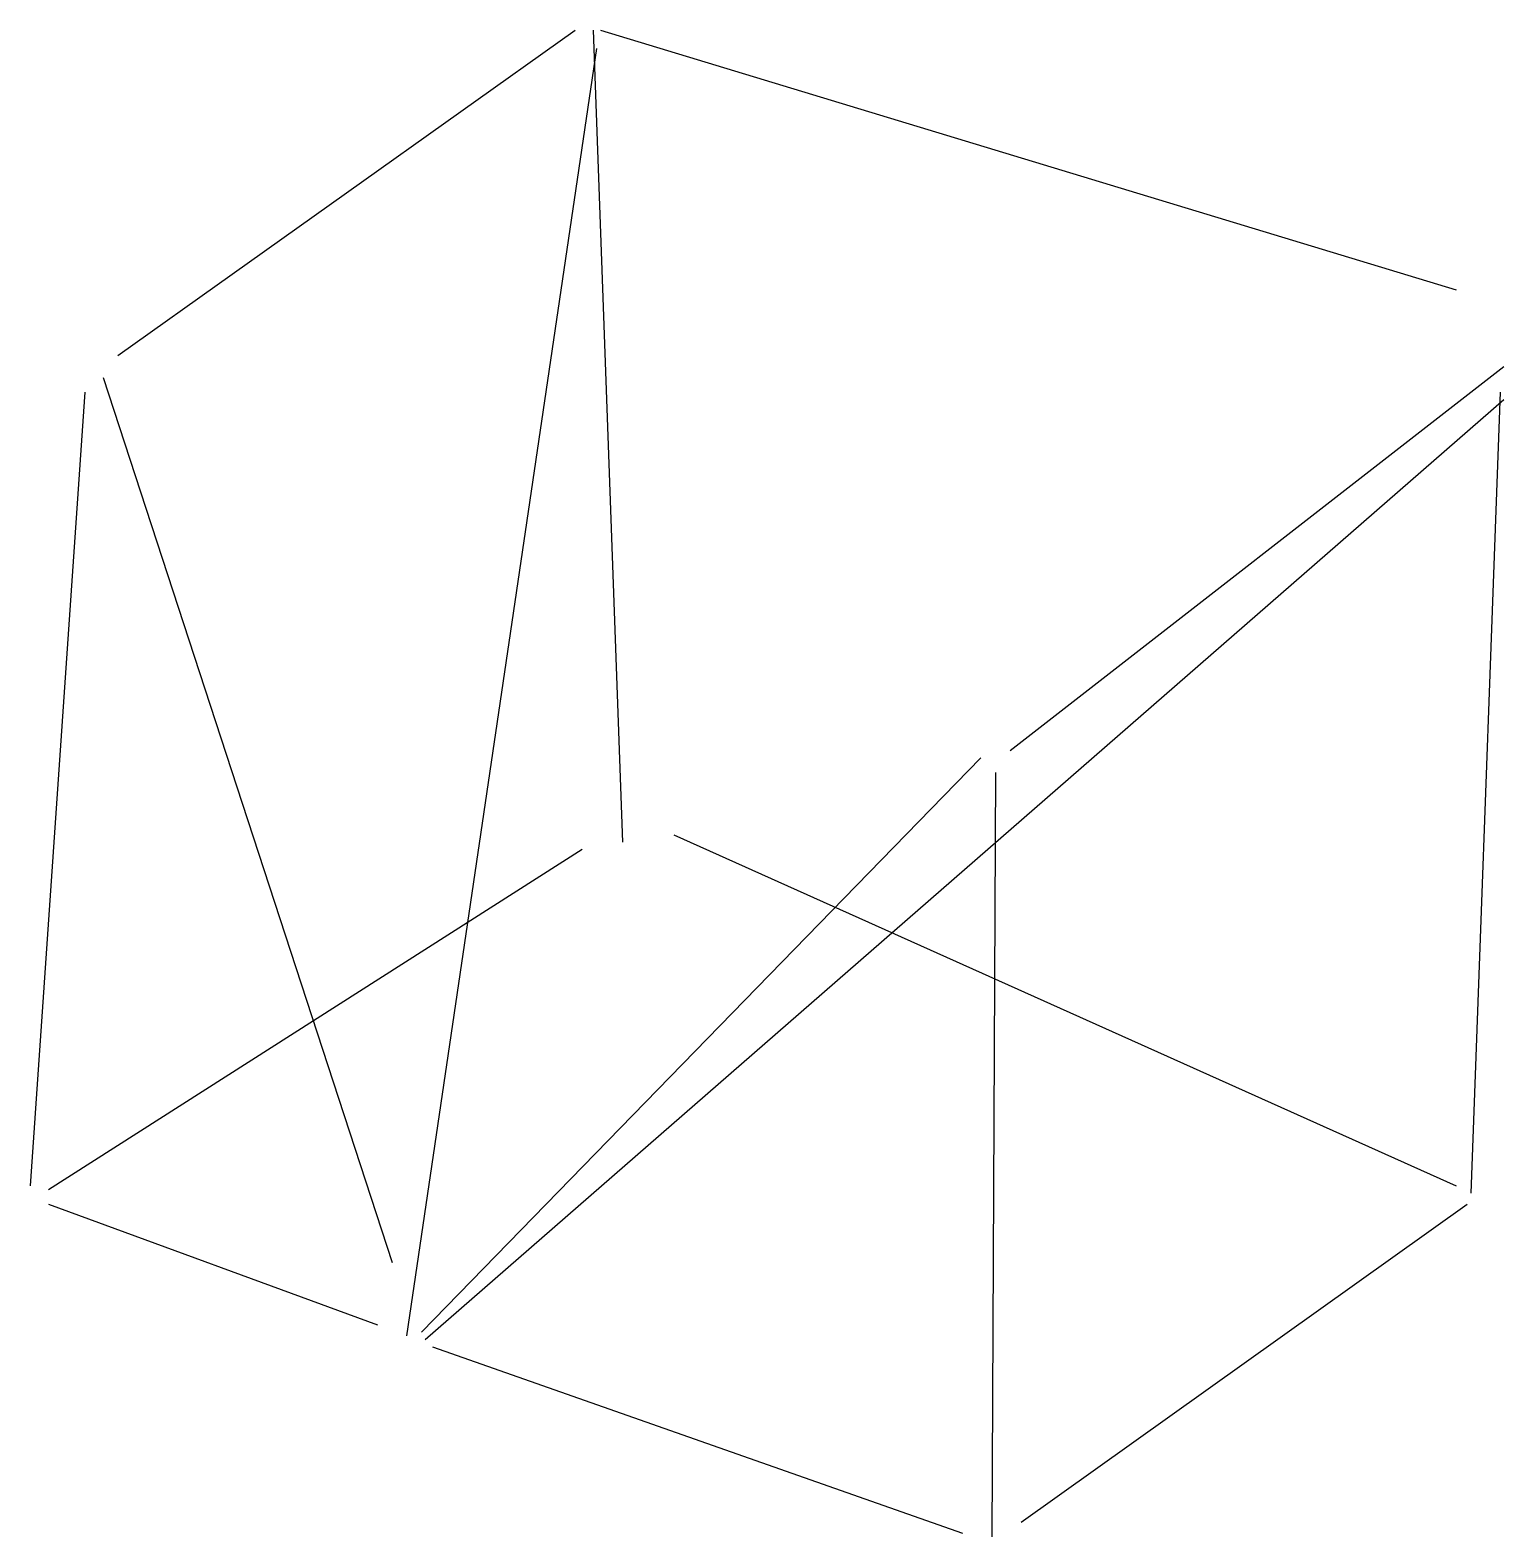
# Model space of a CAD drawing. Header units: metres. Extents: x -84 to 90, y -101 to 76.
import ezdxf

# ---------------------------------------------------------------- set-up
doc = ezdxf.new("R2010")
doc.units = ezdxf.units.M

msp = doc.modelspace()

# ---------------------------------------------------------------- linework, layer by layer
at = {"color": 0, "linetype": 'CONTINUOUS'}
for p, q in [((-73.147003, 37.976025), (-19.203785, 76.383596)), ((-17.046057, 76.383596), (-13.593691, -19.419558)), ((-16.182965, 76.383596), (84.798738, 45.743849)), ((-39.05489, -77.678233), (-16.614511, 74.225868)), ((32.150158, -8.630915), (90.408833, 36.681388)), ((-74.873186, 35.386751), (-40.781073, -69.047319)), ((-77.030915, 33.660568), (-83.504101, -59.984858)), ((-36.897161, -78.109779), (90.408833, 32.797476)), ((89.977287, 33.660568), (86.524921, -60.84795)), ((-37.328707, -77.246688), (28.697792, -9.494006)), ((30.423975, -11.220189), (29.992429, -101.413249)), ((-7.55205, -18.556467), (84.798738, -59.984858)), ((-81.346372, -60.416404), (-18.340694, -20.28265)), ((-81.346372, -62.142587), (-42.507256, -76.383596)), ((33.444795, -99.687066), (86.093375, -62.142587)), ((-36.034069, -78.972871), (26.540063, -100.981703))]:
    msp.add_line(p, q, dxfattribs=at)

doc.saveas('drawing.dxf')
